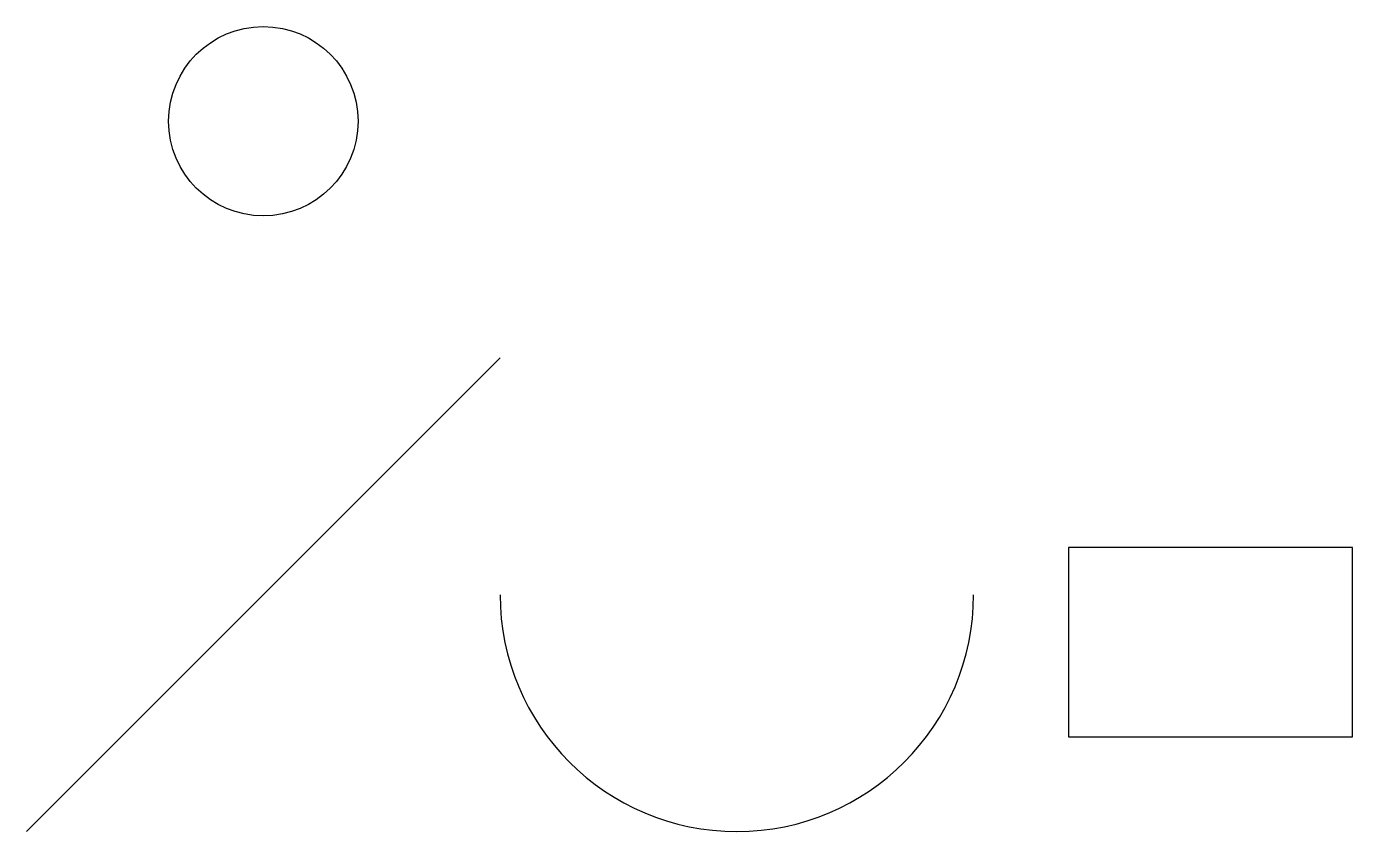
# Model space of a CAD drawing. Header units: metres. Extents: x 0 to 140, y 0 to 85.
import ezdxf

# ---------------------------------------------------------------- set-up
doc = ezdxf.new("R2010")
doc.units = ezdxf.units.M

msp = doc.modelspace()

# ---------------------------------------------------------------- linework, layer by layer
msp.add_line((0, 0), (50, 50))
msp.add_lwpolyline([(110, 10), (140, 10), (140, 30), (110, 30), (110, 10)])
msp.add_circle((25, 75), 10)
msp.add_arc((75, 25), 25, 180, 0)

doc.saveas('drawing.dxf')
